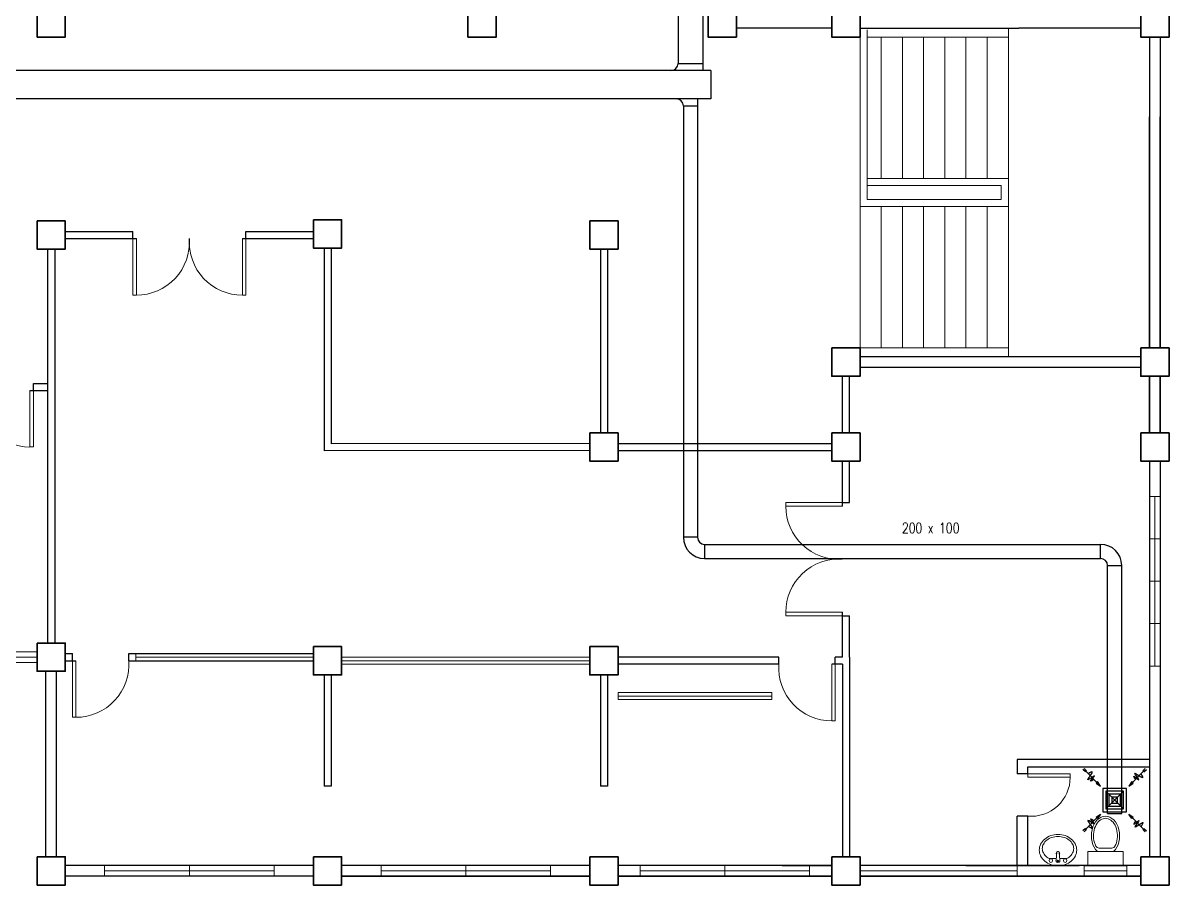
# Model space of a CAD drawing. Header units: millimetres. Extents: x 3 to 434, y 1 to 233.
# Drawn here: x 44.87 to 61.09, y 17.74 to 29.94 of the extents above; entities that cross this region are included whole.
import ezdxf

# ---------------------------------------------------------------- set-up
doc = ezdxf.new("R2010")
doc.units = ezdxf.units.MM
doc.header["$MEASUREMENT"] = 0
for name, color, linetype in [('AIR', 7, 'Continuous'), ('AIR-00', 8, 'Continuous'), ('AIR-03', 30, 'Continuous'), ('ducting label', 7, 'Continuous'), ('exhaust', 1, 'Continuous')]:
    doc.layers.add(name, color=color, linetype=linetype)
doc.styles.add('Arch-Dim', font='simplex.shx', dxfattribs={"width": 0.75})

# ---------------------------------------------------------------- blocks, each defined once
blk = doc.blocks.new('GRILL-C-IN')
at = {"layer": 'AIR-00', "ltscale": 3}
for p, q in [((-0.623, 0.601), (-0.674, 0.651)), ((-0.601, 0.623), (-0.651, 0.674)), ((-0.637, 0.637), (-0.3, 0.3)), ((0.637, 0.637), (0.3, 0.3)), ((0.601, 0.623), (0.651, 0.674)), ((0.623, 0.601), (0.674, 0.651)), ((-0.637, -0.637), (-0.3, -0.3)), ((0.637, -0.637), (0.3, -0.3)), ((-0.623, -0.601), (-0.674, -0.651)), ((-0.601, -0.623), (-0.651, -0.674)), ((0.601, -0.623), (0.651, -0.674)), ((0.623, -0.601), (0.674, -0.651))]:
    blk.add_line(p, q, dxfattribs=at)
at = {"layer": 'AIR-00', "color": 50}
for p, q in [((-0.188, 0.187), (0.187, -0.188)), ((0.187, 0.187), (-0.188, -0.188))]:
    blk.add_line(p, q, dxfattribs=at)
at = {"layer": 'AIR-00', "ltscale": 3}
for points in [[(-0.362, 0.393), (-0.393, 0.362), (-0.3, 0.3)], [(0.393, 0.362), (0.362, 0.393), (0.3, 0.3)], [(-0.362, -0.393), (-0.393, -0.362), (-0.3, -0.3)], [(0.393, -0.362), (0.362, -0.393), (0.3, -0.3)]]:
    blk.add_lwpolyline(points, close=True, dxfattribs=at)
at = {"layer": 'AIR-00', "color": 50}
for points in [[(-0.188, -0.188), (0.187, -0.188), (0.187, 0.187), (-0.188, 0.187)], [(-0.125, -0.125), (0.125, -0.125), (0.125, 0.125), (-0.125, 0.125)], [(-0.062, -0.062), (0.062, -0.062), (0.062, 0.062), (-0.062, 0.062)]]:
    blk.add_lwpolyline(points, close=True, dxfattribs=at)
at = {"layer": 'AIR-00', "ltscale": 3}
for points in [[(-0.441, 0.441), (-0.512, 0.404), (-0.432, 0.514), (-0.568, 0.43), (-0.477, 0.6), (-0.561, 0.561)], [(0.441, 0.441), (0.404, 0.512), (0.514, 0.432), (0.43, 0.568), (0.6, 0.477), (0.561, 0.561)], [(-0.441, -0.441), (-0.512, -0.404), (-0.432, -0.514), (-0.568, -0.43), (-0.477, -0.6), (-0.561, -0.561)], [(0.441, -0.441), (0.404, -0.512), (0.514, -0.432), (0.43, -0.568), (0.6, -0.477), (0.561, -0.561)]]:
    blk.add_spline(points, degree=3, dxfattribs=at)
for points in [[(-0.3, 0.3), (-0.362, 0.393), (-0.393, 0.362)], [(0.3, 0.3), (0.393, 0.362), (0.362, 0.393)], [(-0.3, -0.3), (-0.362, -0.393), (-0.393, -0.362)], [(0.3, -0.3), (0.393, -0.362), (0.362, -0.393)]]:
    blk.add_solid(points, dxfattribs=at)
at = {"layer": 'AIR-03', "color": 6}
blk.add_lwpolyline([(-0.25, -0.25), (0.25, -0.25), (0.25, 0.25), (-0.25, 0.25)], close=True, dxfattribs=at)

msp = doc.modelspace()

# ---------------------------------------------------------------- linework, layer by layer
at = {"color": 8, "linetype": 'ByBlock', "lineweight": 25}
for p, q in [((56.32, 29.864), (54.97, 29.864)), ((56.72, 29.864), (56.97, 29.864)), ((56.97, 29.864), (58.97, 29.864)), ((60.695, 29.864), (58.97, 29.864)), ((60.82, 29.739), (60.82, 25.339)), ((60.97, 29.739), (60.97, 25.339)), ((60.82, 25.339), (60.82, 28.612)), ((60.97, 25.339), (60.97, 28.612)), ((45.47, 26.987), (46.426, 26.987)), ((46.426, 26.887), (46.426, 26.987)), ((48.026, 26.987), (48.982, 26.987)), ((48.026, 26.887), (48.026, 26.987)), ((45.47, 26.887), (46.476, 26.887)), ((47.976, 26.887), (48.982, 26.887)), ((45.22, 26.737), (45.22, 21.162)), ((45.32, 26.737), (45.32, 21.162)), ((49.132, 26.752), (49.132, 23.882)), ((49.232, 26.752), (49.232, 23.982)), ((60.695, 25.214), (56.72, 25.214)), ((60.695, 25.064), (56.72, 25.064)), ((45.02, 24.837), (45.22, 24.837)), ((45.02, 24.737), (45.02, 24.837)), ((56.47, 24.137), (56.47, 24.939)), ((56.57, 24.137), (56.57, 24.939)), ((60.82, 24.939), (60.82, 24.137)), ((60.82, 24.137), (60.82, 24.939)), ((60.97, 24.939), (60.97, 24.137)), ((60.97, 24.137), (60.97, 24.939)), ((44.97, 24.737), (45.22, 24.737)), ((52.895, 23.887), (49.132, 23.882)), ((52.895, 23.987), (49.232, 23.982)), ((53.295, 23.987), (56.32, 23.987)), ((53.295, 23.887), (56.32, 23.887)), ((56.47, 23.099), (56.47, 23.737)), ((56.57, 23.149), (56.57, 23.737)), ((60.82, 23.737), (60.82, 18.137)), ((60.82, 23.737), (60.82, 18.137)), ((60.97, 23.737), (60.97, 18.137)), ((56.47, 23.149), (56.57, 23.149)), ((56.47, 20.962), (56.47, 21.599)), ((56.47, 21.549), (56.57, 21.549)), ((56.57, 20.962), (56.57, 21.549)), ((45.47, 21.012), (45.57, 21.012)), ((45.57, 20.912), (45.57, 21.012)), ((46.37, 21.012), (48.982, 21.012)), ((46.37, 20.912), (46.37, 21.012)), ((46.37, 21.012), (46.47, 21.012)), ((55.57, 20.962), (53.295, 20.962)), ((55.57, 20.962), (55.47, 20.962)), ((55.57, 20.862), (55.57, 20.962)), ((56.47, 20.962), (56.37, 20.962)), ((56.37, 20.862), (56.37, 20.962)), ((56.57, 20.962), (56.57, 18.137)), ((45.47, 20.912), (45.62, 20.912)), ((46.37, 20.912), (48.982, 20.912)), ((55.57, 20.862), (53.295, 20.862)), ((56.47, 20.862), (56.32, 20.862)), ((56.47, 20.862), (56.47, 18.137)), ((45.195, 18.137), (45.195, 20.762)), ((45.345, 18.137), (45.345, 20.762)), ((49.132, 20.712), (49.132, 19.137)), ((49.232, 20.712), (49.232, 19.137)), ((53.045, 20.712), (53.045, 19.137)), ((53.145, 20.712), (53.145, 19.137)), ((60.82, 19.512), (58.945, 19.512)), ((58.945, 19.512), (58.945, 19.412)), ((58.945, 19.412), (58.945, 19.312)), ((59.095, 19.312), (59.095, 19.412)), ((49.232, 19.137), (49.132, 19.137)), ((53.145, 19.137), (53.045, 19.137)), ((58.945, 18.012), (58.945, 18.712)), ((48.982, 18.012), (45.47, 18.012)), ((48.982, 18.012), (47.12, 18.012)), ((52.895, 18.012), (49.382, 18.012)), ((52.895, 18.012), (49.382, 18.012)), ((56.32, 18.012), (53.295, 18.012)), ((55.62, 18.012), (56.32, 18.012)), ((60.695, 18.012), (56.72, 18.012)), ((58.22, 18.012), (59.22, 18.012)), ((59.22, 18.012), (59.82, 18.012)), ((48.982, 17.862), (45.47, 17.862)), ((52.895, 17.862), (49.382, 17.862)), ((52.895, 17.862), (49.382, 17.862)), ((49.382, 17.862), (52.895, 17.862)), ((56.32, 17.862), (53.295, 17.862)), ((53.295, 17.862), (56.32, 17.862)), ((60.695, 17.862), (56.72, 17.862)), ((56.72, 17.862), (60.695, 17.862))]:
    msp.add_line(p, q, dxfattribs=at)
at = {"color": 8, "linetype": 'ByBlock', "lineweight": 9}
for p, q in [((56.72, 29.739), (56.72, 29.864)), ((58.82, 29.864), (58.82, 29.739)), ((56.72, 27.339), (56.72, 29.739)), ((56.82, 29.739), (56.82, 29.839)), ((56.82, 27.439), (56.82, 29.739)), ((58.82, 29.739), (56.82, 29.739)), ((57.02, 29.739), (57.02, 27.739)), ((57.32, 29.739), (57.32, 27.739)), ((57.62, 29.739), (57.62, 27.739)), ((57.92, 29.739), (57.92, 27.739)), ((58.22, 29.739), (58.22, 27.739)), ((58.52, 29.739), (58.52, 27.739)), ((58.82, 29.739), (58.82, 27.739)), ((58.52, 27.739), (56.82, 27.739)), ((58.52, 27.639), (56.82, 27.639)), ((58.52, 27.739), (58.82, 27.739)), ((58.52, 27.639), (58.72, 27.639)), ((58.72, 27.439), (58.72, 27.639)), ((58.82, 27.639), (58.82, 27.739)), ((58.82, 27.439), (58.82, 27.639)), ((58.52, 27.439), (56.82, 27.439)), ((58.52, 27.439), (58.72, 27.439)), ((58.82, 27.339), (58.82, 27.439)), ((58.52, 27.339), (56.72, 27.339)), ((56.72, 27.339), (56.72, 25.339)), ((57.02, 27.339), (57.02, 25.339)), ((57.32, 27.339), (57.32, 25.339)), ((57.62, 27.339), (57.62, 25.339)), ((57.92, 27.339), (57.92, 25.339)), ((58.22, 27.339), (58.22, 25.339)), ((58.52, 27.339), (58.52, 25.339)), ((58.52, 27.339), (58.82, 27.339)), ((58.82, 27.339), (58.82, 25.339)), ((58.82, 25.339), (56.72, 25.339)), ((56.72, 25.214), (56.72, 25.339)), ((58.82, 25.214), (58.82, 25.339)), ((45.07, 24.737), (44.97, 24.737)), ((56.72, 24.137), (56.72, 24.012)), ((60.97, 23.737), (60.97, 23.237)), ((60.97, 23.237), (60.82, 23.237)), ((60.82, 23.237), (60.82, 20.837)), ((60.895, 23.237), (60.895, 20.837)), ((60.97, 22.037), (60.97, 23.237)), ((60.97, 22.637), (60.82, 22.637)), ((60.97, 22.037), (60.82, 22.037)), ((60.97, 20.837), (60.97, 22.037)), ((60.97, 21.437), (60.82, 21.437)), ((45.07, 21.037), (41.72, 21.037)), ((41.72, 20.962), (45.07, 20.962)), ((46.47, 21.012), (46.47, 20.912)), ((46.47, 20.962), (48.982, 20.962)), ((52.895, 20.962), (49.382, 20.962)), ((45.07, 20.887), (41.72, 20.887)), ((52.895, 20.912), (49.382, 20.912)), ((52.895, 20.862), (49.382, 20.862)), ((60.82, 20.837), (60.97, 20.837)), ((55.47, 20.462), (55.47, 20.362)), ((55.47, 20.412), (53.295, 20.412)), ((60.97, 18.137), (60.97, 18.287)), ((48.426, 18.012), (46.026, 18.012)), ((46.026, 18.012), (46.026, 17.862)), ((47.226, 17.862), (47.226, 18.012)), ((48.426, 17.862), (48.426, 18.012)), ((52.339, 18.012), (49.939, 18.012)), ((49.939, 18.012), (49.939, 17.862)), ((51.139, 17.862), (51.139, 18.012)), ((52.339, 17.862), (52.339, 18.012)), ((53.295, 18.012), (54.02, 18.012)), ((56.007, 18.012), (53.607, 18.012)), ((53.607, 18.012), (53.607, 17.862)), ((54.02, 18.012), (54.62, 18.012)), ((54.62, 18.012), (55.12, 18.012)), ((54.807, 17.862), (54.807, 18.012)), ((55.62, 18.012), (55.12, 18.012)), ((56.007, 17.862), (56.007, 18.012)), ((56.72, 18.012), (57.22, 18.012)), ((57.22, 18.012), (57.72, 18.012)), ((58.22, 18.012), (57.72, 18.012)), ((58.945, 18.012), (58.945, 17.862)), ((59.412, 18.012), (59.312, 18.012)), ((59.895, 17.862), (59.895, 18.012)), ((60.495, 18.011), (59.895, 18.011)), ((60.495, 18.011), (60.495, 17.862)), ((48.426, 17.937), (46.026, 17.937)), ((47.226, 17.862), (48.426, 17.862)), ((52.339, 17.937), (49.939, 17.937)), ((51.139, 17.862), (52.339, 17.862)), ((56.007, 17.937), (53.607, 17.937)), ((54.807, 17.862), (56.007, 17.862)), ((58.945, 17.937), (56.72, 17.937)), ((60.445, 17.862), (59.845, 17.862)), ((60.495, 17.937), (59.895, 17.937))]:
    msp.add_line(p, q, dxfattribs=at)
at = {"color": 8, "lineweight": 25}
for p, q in [((53.045, 26.737), (53.045, 24.137)), ((53.145, 26.737), (53.145, 24.137))]:
    msp.add_line(p, q, dxfattribs=at)
at = {"color": 8, "linetype": 'ByBlock', "lineweight": 25, "ltscale": 0.3}
for p, q in [((59.095, 19.312), (58.945, 19.312)), ((59.095, 19.412), (60.82, 19.412)), ((59.095, 18.712), (58.945, 18.712)), ((59.095, 18.012), (59.095, 18.712))]:
    msp.add_line(p, q, dxfattribs=at)
at = {"color": 8, "lineweight": 9}
for p, q in [((59.508, 18.209), (59.495, 18.087)), ((59.537, 18.209), (59.55, 18.087)), ((59.945, 18.011), (59.945, 18.211)), ((59.945, 18.211), (60.445, 18.211)), ((60.104, 18.261), (60.285, 18.261)), ((60.445, 18.211), (60.445, 18.011)), ((60.445, 18.011), (59.945, 18.011))]:
    msp.add_line(p, q, dxfattribs=at)
at = {"color": 8, "linetype": 'ByBlock', "lineweight": 35}
for points in [[(45.07, 30.139), (45.47, 30.139), (45.47, 29.739), (45.07, 29.739)], [(51.17, 30.139), (51.57, 30.139), (51.57, 29.739), (51.17, 29.739)], [(54.57, 30.139), (54.97, 30.139), (54.97, 29.739), (54.57, 29.739)], [(56.32, 30.139), (56.72, 30.139), (56.72, 29.739), (56.32, 29.739)], [(60.695, 30.139), (61.095, 30.139), (61.095, 29.739), (60.695, 29.739)], [(45.07, 27.137), (45.47, 27.137), (45.47, 26.737), (45.07, 26.737)], [(48.982, 27.152), (49.382, 27.152), (49.382, 26.752), (48.982, 26.752)], [(52.895, 27.137), (53.295, 27.137), (53.295, 26.737), (52.895, 26.737)], [(56.32, 25.339), (56.72, 25.339), (56.72, 24.939), (56.32, 24.939)], [(60.695, 25.339), (61.095, 25.339), (61.095, 24.939), (60.695, 24.939)], [(52.895, 24.137), (53.295, 24.137), (53.295, 23.737), (52.895, 23.737)], [(56.32, 24.137), (56.72, 24.137), (56.72, 23.737), (56.32, 23.737)], [(60.695, 24.137), (61.095, 24.137), (61.095, 23.737), (60.695, 23.737)], [(45.07, 21.162), (45.47, 21.162), (45.47, 20.762), (45.07, 20.762)], [(48.982, 21.112), (49.382, 21.112), (49.382, 20.712), (48.982, 20.712)], [(52.895, 21.112), (53.295, 21.112), (53.295, 20.712), (52.895, 20.712)], [(45.07, 18.137), (45.47, 18.137), (45.47, 17.737), (45.07, 17.737)], [(48.982, 18.137), (49.382, 18.137), (49.382, 17.737), (48.982, 17.737)], [(52.895, 18.137), (53.295, 18.137), (53.295, 17.737), (52.895, 17.737)], [(56.32, 18.137), (56.72, 18.137), (56.72, 17.737), (56.32, 17.737)], [(60.695, 18.137), (61.095, 18.137), (61.095, 17.737), (60.695, 17.737)]]:
    msp.add_lwpolyline(points, close=True, dxfattribs=at)
at = {"color": 8, "linetype": 'ByBlock', "lineweight": 9}
for points in [[(45.07, 27.137), (45.47, 27.137), (45.47, 26.737), (45.07, 26.737)], [(48.982, 27.152), (49.382, 27.152), (49.382, 26.752), (48.982, 26.752)]]:
    msp.add_lwpolyline(points, close=True, dxfattribs=at)
at = {"color": 8, "lineweight": 13, "ltscale": 0.03}
for points in [[(46.426, 26.887), (46.476, 26.887), (46.476, 26.087), (46.426, 26.087)], [(48.026, 26.887), (47.976, 26.887), (47.976, 26.087), (48.026, 26.087)], [(44.97, 24.737), (45.02, 24.737), (45.02, 23.937), (44.97, 23.937)], [(56.47, 23.149), (56.47, 23.099), (55.67, 23.099), (55.67, 23.149)], [(56.47, 21.549), (56.47, 21.599), (55.67, 21.599), (55.67, 21.549)], [(45.57, 20.912), (45.62, 20.912), (45.62, 20.112), (45.57, 20.112)], [(56.37, 20.862), (56.32, 20.862), (56.32, 20.062), (56.37, 20.062)], [(59.095, 19.312), (59.095, 19.262), (59.695, 19.262), (59.695, 19.312)]]:
    msp.add_lwpolyline(points, close=True, dxfattribs=at)
at = {"color": 8, "lineweight": 9}
for points in [[(60.82, 23.237), (60.97, 23.237), (60.97, 20.837), (60.82, 20.837)], [(46.47, 21.012), (48.982, 21.012), (48.982, 20.912), (46.47, 20.912)], [(53.295, 20.462), (55.47, 20.462), (55.47, 20.362), (53.295, 20.362)], [(46.026, 18.012), (48.426, 18.012), (48.426, 17.862), (46.026, 17.862)], [(49.939, 18.012), (52.339, 18.012), (52.339, 17.862), (49.939, 17.862)], [(53.607, 18.012), (56.007, 18.012), (56.007, 17.862), (53.607, 17.862)], [(56.72, 18.012), (58.945, 18.012), (58.945, 17.862), (56.72, 17.862)], [(59.895, 18.011), (60.495, 18.011), (60.495, 17.862), (59.895, 17.862)]]:
    msp.add_lwpolyline(points, close=True, dxfattribs=at)
msp.add_lwpolyline([(59.257, 18.232, -0.11576), (59.277, 18.315, -0.104047), (59.335, 18.388, -0.090875), (59.419, 18.436, -0.083344), (59.522, 18.453, -0.083344), (59.626, 18.436, -0.090875), (59.71, 18.388, -0.104047), (59.768, 18.315, -0.11576), (59.787, 18.232, -0.11576), (59.768, 18.15, -0.104047), (59.71, 18.076, -0.090875), (59.626, 18.028, -0.083344), (59.522, 18.011, -0.083344), (59.419, 18.028, -0.090875), (59.335, 18.076, -0.104047), (59.277, 18.15, -0.11576)], format="xyb", close=True, dxfattribs=at)
for points in [[(59.3, 18.253, -0.124838), (59.316, 18.316, -0.105788), (59.365, 18.373, -0.086697), (59.435, 18.41, -0.076776), (59.522, 18.423, -0.076776), (59.61, 18.41, -0.086697), (59.68, 18.373, -0.105788), (59.729, 18.316, -0.124838), (59.745, 18.253, -0.124838), (59.729, 18.191, -0.105788), (59.68, 18.133, -0.040067), (59.649, 18.113), (59.547, 18.113, -0.040067)], [(59.498, 18.113), (59.396, 18.113, -0.040067), (59.365, 18.133, -0.105788), (59.316, 18.191, -0.124838), (59.3, 18.253, -0.124838)]]:
    msp.add_lwpolyline(points, format="xyb", dxfattribs=at)
for centre, radius in [((59.421, 18.084), 0.0255), ((59.522, 18.078), 0.0095), ((59.624, 18.084), 0.0255)]:
    msp.add_circle(centre, radius, dxfattribs=at)
at = {"color": 8, "lineweight": 13, "ltscale": 0.03}
for centre, radius, start, end in [((46.476, 26.838), 0.752, 270, 3.6952), ((47.976, 26.838), 0.752, 176.3048, 270), ((44.97, 24.688), 0.752, 176.3048, 270), ((56.421, 23.099), 0.752, 180, 273.6952), ((56.421, 21.599), 0.752, 86.3048, 180), ((45.62, 20.863), 0.752, 270, 3.6952), ((56.32, 20.813), 0.752, 176.3048, 270), ((59.143, 19.262), 0.552, 265.0209, 0)]:
    msp.add_arc(centre, radius, start, end, dxfattribs=at)
at = {"color": 8, "lineweight": 9}
for centre, radius, start, end in [((59.522, 18.186), 0.025, 126.3068, 221.2022), ((59.522, 18.115), 0.0948, 81.2026, 98.7974), ((59.522, 18.186), 0.025, 71.3793, 108.6207), ((59.522, 18.186), 0.025, 318.7978, 53.6932), ((60.104, 18.311), 0.05, 208.1501, 270), ((60.285, 18.311), 0.05, 270, 331.9916), ((59.522, 18.084), 0.028, 173.7545, 6.2455)]:
    msp.add_arc(centre, radius, start, end, dxfattribs=at)
at = {"color": 8, "lineweight": 9, "extrusion": (0, 0, -1)}
msp.add_ellipse((60.195, 18.436), major_axis=(0, -0.275), ratio=0.727273, start_param=0.612555, end_param=5.670631, dxfattribs=at)
at = {"color": 8, "lineweight": 9}
msp.add_open_spline([(60.06, 18.288), (60.051, 18.304), (60.044, 18.322), (60.017, 18.413), (60.022, 18.501), (60.08, 18.632), (60.13, 18.674), (60.228, 18.687), (60.28, 18.661), (60.354, 18.55), (60.372, 18.466), (60.357, 18.352), (60.345, 18.318), (60.329, 18.288)], degree=3, knots=[0.937253, 0.937253, 0.937253, 0.937253, 1.185372, 1.185372, 2.113864, 2.113864, 3.042356, 3.042356, 3.970847, 3.970847, 4.899339, 4.899339, 5.346062, 5.346062, 5.346062, 5.346062], dxfattribs=at)
at = {"layer": 'exhaust'}
for p, q in [((54.144, 34.367), (54.144, 29.364)), ((54.494, 32.81), (54.494, 29.264)), ((54.608, 29.264), (21.568, 29.264)), ((54.144, 29.364), (54.494, 29.364)), ((54.608, 29.264), (54.608, 28.864)), ((54.608, 28.864), (21.468, 28.864)), ((54.219, 28.764), (54.219, 22.659)), ((54.219, 28.764), (54.419, 28.764)), ((54.419, 28.864), (54.419, 22.659)), ((54.419, 22.659), (54.219, 22.659)), ((54.519, 22.559), (60.125, 22.559)), ((54.519, 22.559), (54.519, 22.359)), ((60.125, 22.359), (60.125, 22.559)), ((54.519, 22.359), (60.125, 22.359)), ((60.225, 18.751), (60.225, 22.259)), ((60.225, 22.259), (60.425, 22.259)), ((60.425, 18.751), (60.425, 22.259)), ((60.225, 18.751), (60.425, 18.751))]:
    msp.add_line(p, q, dxfattribs=at)
for centre, radius, start, end in [((54.044, 29.364), 0.1, 270, 0), ((54.119, 28.764), 0.1, 360, 90), ((54.519, 22.659), 0.3, 180, 270), ((54.519, 22.659), 0.1, 180, 270), ((60.125, 22.259), 0.3, 0, 90), ((60.125, 22.259), 0.1, 0, 90)]:
    msp.add_arc(centre, radius, start, end, dxfattribs=at)

# ---------------------------------------------------------------- block references
at = {"layer": 'AIR', "xscale": 0.6658363358532475, "yscale": 0.6658363358532475, "zscale": 0.6658363358532475}
msp.add_blockref('GRILL-C-IN', (60.325, 18.939), dxfattribs=at)

# ---------------------------------------------------------------- texts
at = {"layer": 'ducting label', "color": 3, "linetype": 'Continuous', "lineweight": 25, "insert": (57.313, 22.865), "char_height": 0.15, "attachment_point": 1, "style": 'Arch-Dim'}
msp.add_mtext_dynamic_manual_height_columns('\\A1;{\\C240;\\c2367469;200 x 100}', width=1.19515, gutter_width=1.011, heights=[0], dxfattribs=at)

doc.saveas('drawing.dxf')
